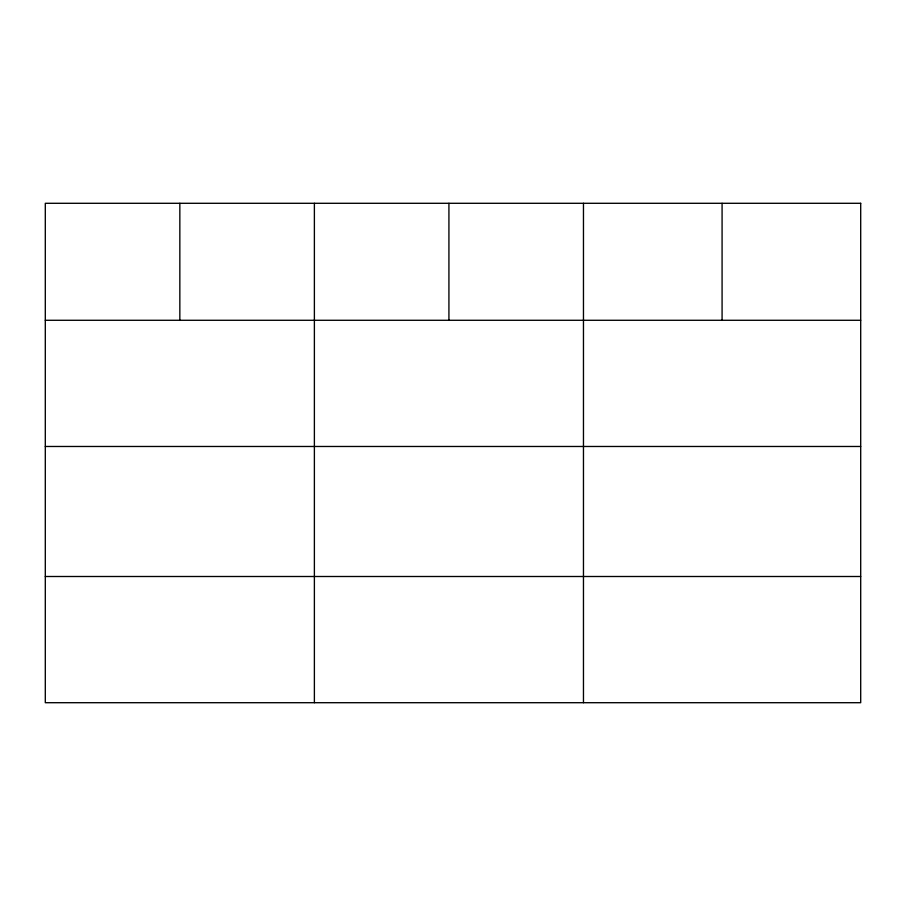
<?xml version="1.0" encoding="UTF-8"?>
<svg xmlns="http://www.w3.org/2000/svg" width="906" height="906" viewBox="0 0 906 906"><rect width="100%" height="100%" fill="white"/><g stroke="black" fill="none" stroke-linecap="round" stroke-linejoin="round"><path stroke-width="1.36" d="M45.3 320.282L860.7 320.282M45.3 446.477L860.7 446.477M45.3 576.499L860.7 576.499M722.082 203.295L722.082 320.282M583.464 203.295L583.464 702.705M448.923 203.295L448.923 320.282M314.382 203.295L314.382 702.705M179.841 203.295L179.841 320.282M860.7 203.295L45.3 203.295L45.3 702.705L860.7 702.705L860.7 203.295"/></g></svg>
